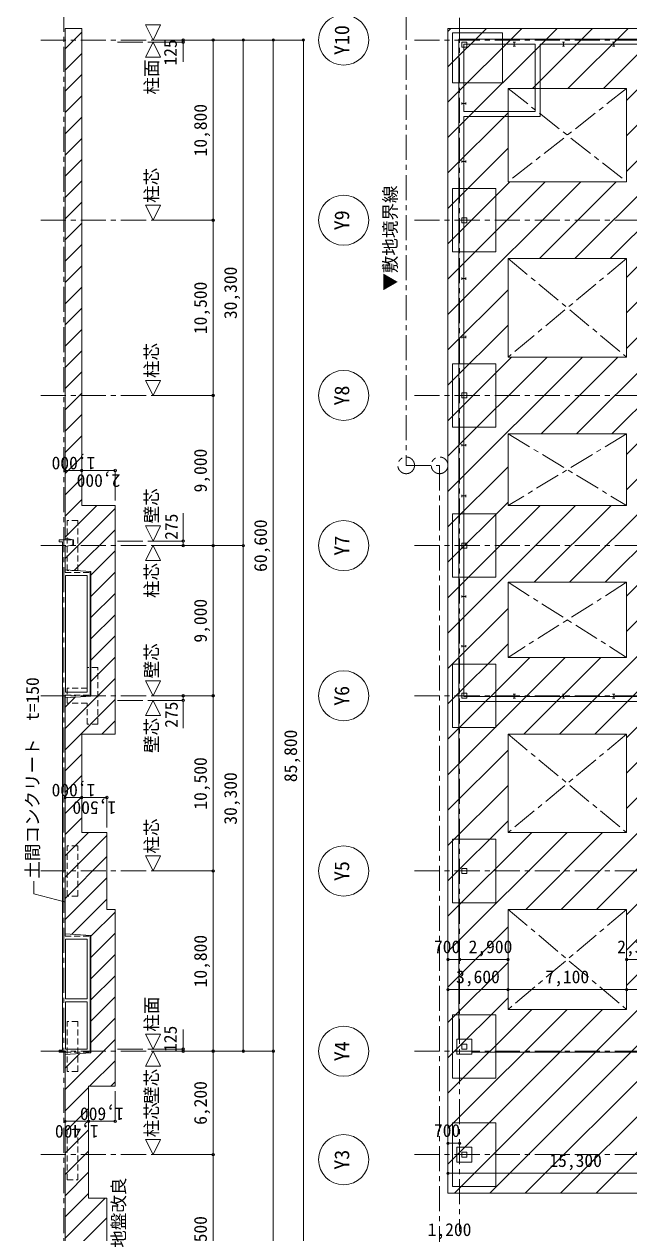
# Model space of a CAD drawing. Units: millimetres at full size, sheet at 1:300. Extents: x -272537 to 274500, y -185098 to 187500.
# Drawn here: x -270477 to -234214, y 77399 to 149892 of the extents above; entities that cross this region are included whole.
import ezdxf
from ezdxf.enums import TextEntityAlignment as Align

# ---------------------------------------------------------------- set-up
doc = ezdxf.new("R2010")
doc.units = ezdxf.units.MM
doc.header["$LTSCALE"] = 300
doc.header["$PDMODE"] = 32
doc.header["$PDSIZE"] = 150
doc.linetypes.add('CHAIN1', pattern=[8, 5, -1, 1, -1])
doc.linetypes.add('DASHED1', pattern=[1.8, 1.2, -0.6])
for name, color, linetype, lineweight in [('0-0_基準線', 7, 'Continuous', 9), ('0-1_躯体', 2, 'Continuous', 9), ('0-2_間仕切り', 7, 'Continuous', 9), ('0-3_建具', 2, 'Continuous', 18), ('0-4_設備家具', 7, 'CHAIN1', 9), ('0-6_文字', 2, 'Continuous', 5), ('0-7_寸法', 2, 'Continuous', 5), ('0-8_補助線', 4, 'Continuous', 5), ('0-A_給水設備', 7, 'Continuous', 9), ('0-D_防災設備', 6, 'CHAIN1', 20), ('0-F_', 4, 'CHAIN1', 5), ('8-7_寸法', 4, 'Continuous', 5)]:
    doc.layers.add(name, color=color, linetype=linetype, lineweight=lineweight)
doc.styles.add('ＭＳ ゴシック', font='')
doc.styles.get('ＭＳ ゴシック').set_extended_font_data('MS Gothic')

# ---------------------------------------------------------------- blocks, each defined once
blk = doc.blocks.new('12')
at = {"layer": '0-7_寸法', "color": 7, "lineweight": 9}
blk.add_lwpolyline([(187.5, 450), (-712.5, 0), (187.5, -450)], close=True, dxfattribs=at)

msp = doc.modelspace()

# ---------------------------------------------------------------- linework, layer by layer
at = {"layer": '0-0_基準線'}
for p, q in [((-241190.6, 148818.3), (-241065.6, 148818.3)), ((-241128.1, 148818.3), (-241128.1, 148568.3)), ((-238240.6, 148818.3), (-238115.6, 148818.3)), ((-238178.1, 148818.3), (-238178.1, 148568.3)), ((-235240.6, 148818.3), (-235115.6, 148818.3)), ((-235178.1, 148818.3), (-235178.1, 148568.3)), ((-241190.6, 148568.3), (-241065.6, 148568.3)), ((-238240.6, 148568.3), (-238115.6, 148568.3)), ((-235240.6, 148568.3), (-235115.6, 148568.3)), ((-244278.1, 145080.8), (-244278.1, 145205.8)), ((-244278.1, 145143.3), (-244028.1, 145143.3)), ((-244028.1, 145080.8), (-244028.1, 145205.8)), ((-244278.1, 141605.8), (-244278.1, 141730.8)), ((-244278.1, 141668.3), (-244028.1, 141668.3)), ((-244028.1, 141605.8), (-244028.1, 141730.8)), ((-244278.1, 134580.8), (-244278.1, 134705.8)), ((-244278.1, 134643.3), (-244028.1, 134643.3)), ((-244028.1, 134580.8), (-244028.1, 134705.8)), ((-244278.1, 131080.8), (-244278.1, 131205.8)), ((-244278.1, 131143.3), (-244028.1, 131143.3)), ((-244028.1, 131080.8), (-244028.1, 131205.8)), ((-244278.1, 124605.8), (-244278.1, 124730.8)), ((-244028.1, 124605.8), (-244028.1, 124730.8)), ((-244278.1, 124668.3), (-244028.1, 124668.3)), ((-244278.1, 121555.8), (-244278.1, 121680.8)), ((-244278.1, 121618.3), (-244028.1, 121618.3)), ((-244028.1, 121555.8), (-244028.1, 121680.8)), ((-244278.1, 115530.8), (-244278.1, 115655.8)), ((-244278.1, 115593.3), (-244028.1, 115593.3)), ((-244028.1, 115530.8), (-244028.1, 115655.8)), ((-244278.1, 112555.8), (-244278.1, 112680.8)), ((-244278.1, 112618.3), (-244028.1, 112618.3)), ((-244028.1, 112555.8), (-244028.1, 112680.8)), ((-241190.6, 109743.3), (-241065.6, 109743.3)), ((-241190.6, 109493.3), (-241065.6, 109493.3)), ((-241128.1, 109743.3), (-241128.1, 109493.3)), ((-238240.6, 109743.3), (-238115.6, 109743.3)), ((-238240.6, 109493.3), (-238115.6, 109493.3)), ((-238178.1, 109743.3), (-238178.1, 109493.3)), ((-235240.6, 109743.3), (-235115.6, 109743.3)), ((-235240.6, 109493.3), (-235115.6, 109493.3)), ((-235178.1, 109743.3), (-235178.1, 109493.3))]:
    msp.add_line(p, q, dxfattribs=at)
for points in [[(-244278.1, 148818.3), (-243978.1, 148818.3), (-243978.1, 148518.3), (-244278.1, 148518.3)], [(-244278.1, 138293.3), (-243978.1, 138293.3), (-243978.1, 137993.3), (-244278.1, 137993.3)], [(-244278.1, 127793.3), (-243978.1, 127793.3), (-243978.1, 127493.3), (-244278.1, 127493.3)], [(-244278.1, 118793.3), (-243978.1, 118793.3), (-243978.1, 118493.3), (-244278.1, 118493.3)], [(-244278.1, 109793.3), (-243978.1, 109793.3), (-243978.1, 109493.3), (-244278.1, 109493.3)], [(-244278.1, 99293.3), (-243978.1, 99293.3), (-243978.1, 98993.3), (-244278.1, 98993.3)], [(-244278.1, 88768.3), (-243978.1, 88768.3), (-243978.1, 88468.3), (-244278.1, 88468.3)], [(-244278.1, 82293.3), (-243978.1, 82293.3), (-243978.1, 81993.3), (-244278.1, 81993.3)]]:
    msp.add_lwpolyline(points, close=True, dxfattribs=at)
at = {"layer": '0-1_躯体', "color": 7}
for p, q in [((-242228.1, 136243.3), (-244828.1, 136243.3)), ((-242228.1, 125743.3), (-244828.1, 125743.3)), ((-242228.1, 116743.3), (-244828.1, 116743.3)), ((-242228.1, 107743.3), (-244828.1, 107743.3)), ((-242228.1, 97243.3), (-244828.1, 97243.3)), ((-242228.1, 86718.3), (-244828.1, 86718.3)), ((-242228.1, 80243.3), (-244828.1, 80243.3))]:
    msp.add_line(p, q, dxfattribs=at)
at = {"layer": '0-1_躯体', "color": 7, "linetype": 'DASHED1'}
for p, q in [((-267262.1, 120143.3), (-267912.1, 120143.3)), ((-267262.1, 117143.3), (-267262.1, 120143.3)), ((-266712.1, 110093.3), (-266712.1, 111343.3)), ((-266712.1, 109193.3), (-267912.1, 109193.3)), ((-267262.1, 100643.3), (-267912.1, 100643.3)), ((-267912.1, 97643.3), (-267912.1, 100643.3)), ((-267262.1, 97643.3), (-267262.1, 100643.3)), ((-267262.1, 97643.3), (-267912.1, 97643.3)), ((-267262.1, 90118.3), (-267912.1, 90118.3)), ((-267912.1, 87118.3), (-267912.1, 90118.3)), ((-267262.1, 87118.3), (-267262.1, 90118.3)), ((-267262.1, 87118.3), (-267912.1, 87118.3)), ((-267262.1, 83643.3), (-267912.1, 83643.3)), ((-267912.1, 80643.3), (-267912.1, 83643.3)), ((-267262.1, 80643.3), (-267262.1, 83643.3)), ((-267912.1, 80643.3), (-267262.1, 80643.3))]:
    msp.add_line(p, q, dxfattribs=at)
at = {"layer": '0-1_躯体', "color": 7}
msp.add_lwpolyline([(-244828.1, 149368.3), (-241828.1, 149368.3), (-241828.1, 146368.3), (-244828.1, 146368.3)], close=True, dxfattribs=at)
for points in [[(-242228.1, 136243.3), (-242228.1, 140043.3), (-244828.1, 140043.3), (-244828.1, 136243.3)], [(-242228.1, 125743.3), (-242228.1, 129543.3), (-244828.1, 129543.3), (-244828.1, 125743.3)], [(-242228.1, 116743.3), (-242228.1, 120543.3), (-244828.1, 120543.3), (-244828.1, 116743.3)], [(-242228.1, 107743.3), (-242228.1, 111543.3), (-244828.1, 111543.3), (-244828.1, 107743.3)], [(-242228.1, 97243.3), (-242228.1, 101043.3), (-244828.1, 101043.3), (-244828.1, 97243.3)], [(-242228.1, 86718.3), (-242228.1, 90518.3), (-244828.1, 90518.3), (-244828.1, 86718.3)], [(-242228.1, 80243.3), (-242228.1, 84043.3), (-244828.1, 84043.3), (-244828.1, 80243.3)]]:
    msp.add_lwpolyline(points, dxfattribs=at)
at = {"layer": '0-1_躯体', "color": 7, "linetype": 'DASHED1'}
for points in [[(-267262.1, 117143.3), (-267912.1, 117143.3), (-267912.1, 120143.3)], [(-266062.1, 107943.3), (-266062.1, 111343.3), (-266712.1, 111343.3)], [(-266712.1, 110093.3), (-267912.1, 110093.3), (-267912.1, 109193.3)], [(-266062.1, 107943.3), (-266712.1, 107943.3), (-266712.1, 109193.3)]]:
    msp.add_lwpolyline(points, dxfattribs=at)
at = {"layer": '0-2_間仕切り'}
for p, q in [((-244453.1, 148993.3), (-244453.1, 89068.3)), ((-244453.1, 148993.3), (-100533.1, 148993.3)), ((-244153.1, 148693.3), (-239878.1, 148693.3)), ((-244153.1, 144668.3), (-244153.1, 148693.3)), ((-239878.1, 144668.3), (-239878.1, 148693.3)), ((-239578.1, 144368.3), (-239578.1, 148693.3)), ((-239578.1, 148693.3), (-100533.1, 148693.3)), ((-239878.1, 144668.3), (-244153.1, 144668.3)), ((-239578.1, 144368.3), (-244153.1, 144368.3)), ((-244153.1, 109593.3), (-244153.1, 144368.3)), ((-268032.1, 118993.3), (-268382.1, 118993.3)), ((-268032.1, 118993.3), (-268032.1, 119093.3)), ((-268032.1, 119093.3), (-267532.1, 118993.3)), ((-267562.1, 118999.3), (-267562.1, 118687.3)), ((-267532.1, 118693.3), (-267532.1, 118993.3)), ((-268182.1, 88413.3), (-268182.1, 118873.3)), ((-268032.1, 118593.3), (-267532.1, 118693.3)), ((-268032.1, 117183.3), (-268032.1, 118593.3)), ((-268032.1, 117183.3), (-266482.1, 117083.3)), ((-268002.1, 109853.3), (-268002.1, 116853.3)), ((-266712.1, 116853.3), (-268002.1, 116853.3)), ((-268002.1, 116853.3), (-266712.1, 116853.3)), ((-266712.1, 116853.3), (-266712.1, 109853.3)), ((-266532.1, 109620.1), (-266532.1, 117086.6)), ((-266482.1, 117083.3), (-266482.1, 109623.3)), ((-268032.1, 109523.3), (-266482.1, 109623.3)), ((-268032.1, 95383.3), (-268032.1, 109523.3)), ((-268002.1, 109853.3), (-266712.1, 109853.3)), ((-196378.1, 109593.3), (-244153.1, 109593.3)), ((-244453.1, 109293.3), (-196378.1, 109293.3)), ((-266482.1, 95283.3), (-268032.1, 95383.3)), ((-268002.1, 95053.3), (-268002.1, 91483.3)), ((-268002.1, 95053.3), (-266712.1, 95053.3)), ((-266712.1, 95053.3), (-266712.1, 91483.3)), ((-266532.1, 88240.1), (-266532.1, 95286.6)), ((-266482.1, 95283.3), (-266482.1, 88243.3)), ((-266712.1, 91483.3), (-268002.1, 91483.3)), ((-268002.1, 91303.3), (-268002.1, 88473.3)), ((-266712.1, 91303.3), (-268002.1, 91303.3)), ((-266712.1, 91303.3), (-266712.1, 88473.3)), ((-266712.1, 88473.3), (-268002.1, 88473.3)), ((-243678.1, 88168.3), (-243678.1, 89068.3)), ((-268382.1, 88293.3), (-268032.1, 88293.3)), ((-268032.1, 88293.3), (-268032.1, 88143.3)), ((-266482.1, 88243.3), (-268032.1, 88143.3)), ((-244578.1, 88168.3), (-243678.1, 88168.3)), ((-232553.1, 88293.3), (-243678.1, 88293.3))]:
    msp.add_line(p, q, dxfattribs=at)
at = {"layer": '0-2_間仕切り', "linetype": 'DASHED1'}
for p, q in [((-268032.1, 118993.3), (-267562.1, 118993.3)), ((-268032.1, 117033.3), (-268032.1, 117183.3)), ((-268032.1, 117033.3), (-266532.1, 117033.3)), ((-268032.1, 109673.3), (-268032.1, 109523.3)), ((-268032.1, 109673.3), (-266532.1, 109673.3)), ((-268032.1, 95233.3), (-268032.1, 95383.3)), ((-268032.1, 95233.3), (-266532.1, 95233.3)), ((-268032.1, 88293.3), (-266532.1, 88293.3))]:
    msp.add_line(p, q, dxfattribs=at)
at = {"layer": '0-2_間仕切り'}
for points in [[(-268382.1, 118993.3), (-268382.1, 118873.3), (-268182.1, 118873.3)], [(-243678.1, 89068.3), (-244578.1, 89068.3), (-244578.1, 88168.3)], [(-268382.1, 88293.3), (-268382.1, 88413.3), (-268182.1, 88413.3)]]:
    msp.add_lwpolyline(points, dxfattribs=at)
msp.add_lwpolyline([(-244578.1, 81693.3), (-243678.1, 81693.3), (-243678.1, 82593.3), (-244578.1, 82593.3)], close=True, dxfattribs=at)
at = {"layer": '0-3_建具'}
for p, q in [((-268032.1, 119093.3), (-268032.1, 149643.3)), ((-245103.1, 149643.3), (-64703.1, 149643.3)), ((-245103.1, 149643.3), (-245103.1, 79843.3)), ((-241503.1, 146043.3), (-241503.1, 140443.3)), ((-234403.1, 146043.3), (-241503.1, 146043.3)), ((-234403.1, 146043.3), (-234403.1, 140443.3)), ((-241503.1, 140443.3), (-234403.1, 140443.3)), ((-241503.1, 135843.3), (-241503.1, 129943.3)), ((-241503.1, 135843.3), (-234403.1, 135843.3)), ((-234403.1, 135843.3), (-234403.1, 129943.3)), ((-241503.1, 129943.3), (-234403.1, 129943.3)), ((-241503.1, 125343.3), (-234403.1, 125343.3)), ((-234403.1, 125343.3), (-234403.1, 121043.3)), ((-267032.1, 121043.3), (-265032.1, 121043.3)), ((-265032.1, 121043.3), (-265032.1, 107343.3)), ((-268032.1, 118593.3), (-268032.1, 117183.3)), ((-268032.1, 117183.3), (-266482.1, 117083.3)), ((-241503.1, 116443.3), (-234403.1, 116443.3)), ((-241503.1, 116443.3), (-241503.1, 111943.3)), ((-234403.1, 116443.3), (-234403.1, 111943.3)), ((-241503.1, 111943.3), (-234403.1, 111943.3)), ((-268032.1, 95383.3), (-268032.1, 109523.3)), ((-267032.1, 107343.3), (-267032.1, 101443.3)), ((-267032.1, 107343.3), (-265032.1, 107343.3)), ((-241503.1, 107343.3), (-241503.1, 101443.3)), ((-241503.1, 107343.3), (-234403.1, 107343.3)), ((-234403.1, 107343.3), (-234403.1, 101443.3)), ((-265532.1, 101443.3), (-267032.1, 101443.3)), ((-265532.1, 101443.3), (-265532.1, 96843.3)), ((-241503.1, 101443.3), (-234403.1, 101443.3)), ((-265532.1, 96843.3), (-265032.1, 96843.3)), ((-265032.1, 96843.3), (-265032.1, 86243.3)), ((-241503.1, 96843.3), (-234403.1, 96843.3)), ((-234403.1, 96843.3), (-234403.1, 90843.3)), ((-268032.1, 88143.3), (-268032.1, 64743.3)), ((-266632.1, 86243.3), (-266632.1, 79543.3)), ((-266632.1, 86243.3), (-265032.1, 86243.3)), ((-162403.1, 79843.3), (-245103.1, 79843.3)), ((-265532.1, 79543.3), (-266632.1, 79543.3))]:
    msp.add_line(p, q, dxfattribs=at)
at = {"layer": '0-3_建具', "color": 4, "lineweight": 5}
for p, q in [((-268032.1, 123143.3), (-267032.1, 123143.3)), ((-267032.1, 123143.3), (-265032.1, 123143.3)), ((-268032.1, 103543.3), (-267032.1, 103543.3)), ((-267032.1, 103543.3), (-265532.1, 103543.3)), ((-268032.1, 84143.3), (-266632.1, 84143.3)), ((-266632.1, 84143.3), (-265032.1, 84143.3))]:
    msp.add_line(p, q, dxfattribs=at)
at = {"layer": '0-3_建具'}
for points in [[(-267032.1, 121043.3), (-267032.1, 149643.3), (-268032.1, 149643.3)], [(-241503.1, 125343.3), (-241503.1, 121043.3), (-234403.1, 121043.3)], [(-268032.1, 119093.3), (-267532.1, 118993.3), (-267532.1, 118693.3), (-268032.1, 118593.3)], [(-266482.1, 117083.3), (-266482.1, 109623.3), (-268032.1, 109523.3)], [(-241503.1, 96843.3), (-241503.1, 90843.3), (-234403.1, 90843.3)], [(-268032.1, 88143.3), (-266482.1, 88243.3), (-266482.1, 95283.3), (-268032.1, 95383.3)], [(-265532.1, 79543.3), (-265532.1, 74943.3), (-266632.1, 74943.3), (-266632.1, 68343.3)]]:
    msp.add_lwpolyline(points, dxfattribs=at)
at = {"layer": '0-4_設備家具'}
for p, q in [((-234403.1, 146043.3), (-241503.1, 140443.3)), ((-241503.1, 146043.3), (-234403.1, 140443.3)), ((-234403.1, 135843.3), (-241503.1, 129943.3)), ((-241503.1, 135843.3), (-234403.1, 129943.3)), ((-234403.1, 125343.3), (-241503.1, 121043.3)), ((-241503.1, 125343.3), (-234403.1, 121043.3)), ((-234403.1, 116443.3), (-241503.1, 111943.3)), ((-241503.1, 116443.3), (-234403.1, 111943.3)), ((-234403.1, 107343.3), (-241503.1, 101443.3)), ((-241503.1, 107343.3), (-234403.1, 101443.3)), ((-234403.1, 96843.3), (-241503.1, 90843.3)), ((-241503.1, 96843.3), (-234403.1, 90843.3))]:
    msp.add_line(p, q, dxfattribs=at)
at = {"layer": '0-6_文字', "color": 4}
for p, q in [((-244403.1, 93835.1), (-245103.1, 93835.1)), ((-241503.1, 93835.1), (-244403.1, 93835.1)), ((-232103.1, 93835.1), (-234403.1, 93835.1)), ((-245103.1, 92035.1), (-241503.1, 92035.1)), ((-241503.1, 92035.1), (-234403.1, 92035.1)), ((-234403.1, 92035.1), (-229803.1, 92035.1)), ((-244403.1, 82823.4), (-245103.1, 82823.4)), ((-245103.1, 81023.4), (-229803.1, 81023.4))]:
    msp.add_line(p, q, dxfattribs=at)
at = {"layer": '0-6_文字'}
for p in [(-245103.1, 93835.1), (-244403.1, 93835.1), (-241503.1, 93835.1), (-234403.1, 93835.1), (-245103.1, 92035.1), (-241503.1, 92035.1), (-234403.1, 92035.1), (-245103.1, 82823.4), (-244403.1, 82823.4), (-245103.1, 81023.4)]:
    msp.add_point(p, dxfattribs=at)
at = {"layer": '0-7_寸法', "color": 4}
for p, q in [((-260960.3, 148943.3), (-262760.3, 148943.3)), ((-260960.3, 148818.3), (-262760.3, 148818.3)), ((-259160.3, 148943.3), (-260960.3, 148943.3)), ((-260960.3, 148818.3), (-260960.3, 147640.1)), ((-257360.3, 148943.3), (-259160.3, 148943.3)), ((-255560.3, 148943.3), (-257360.3, 148943.3)), ((-253760.3, 148943.3), (-255560.3, 148943.3)), ((-259160.3, 138143.3), (-262760.3, 138143.3)), ((-259160.3, 127643.3), (-262760.3, 127643.3)), ((-268032.1, 123143.3), (-268032.1, 121343.3)), ((-267032.1, 123143.3), (-267032.1, 121343.3)), ((-265032.1, 123143.3), (-265032.1, 121343.3)), ((-260960.3, 120579.2), (-260960.3, 118918.3)), ((-260960.3, 118918.3), (-262760.3, 118918.3)), ((-260960.3, 118918.3), (-262760.3, 118918.3)), ((-259160.3, 118643.3), (-262760.3, 118643.3)), ((-257360.3, 118643.3), (-259160.3, 118643.3)), ((-257360.3, 118643.3), (-259160.3, 118643.3)), ((-259160.3, 109643.3), (-262760.3, 109643.3)), ((-260960.3, 109368.3), (-262760.3, 109368.3)), ((-260960.3, 109368.3), (-262760.3, 109368.3)), ((-260960.3, 107707.5), (-260960.3, 109368.3)), ((-268032.1, 103543.3), (-268032.1, 101743.3)), ((-267032.1, 103543.3), (-267032.1, 101743.3)), ((-265532.1, 103543.3), (-265532.1, 101743.3)), ((-259160.3, 99143.3), (-262760.3, 99143.3)), ((-260960.3, 88468.3), (-260960.3, 89646.5)), ((-260960.3, 88468.3), (-262760.3, 88468.3)), ((-259160.3, 88343.3), (-262760.3, 88343.3)), ((-260960.3, 88343.3), (-262760.3, 88343.3)), ((-257360.3, 88343.3), (-259160.3, 88343.3)), ((-255560.3, 88343.3), (-257360.3, 88343.3)), ((-268032.1, 84143.3), (-268032.1, 85943.3)), ((-266632.1, 84143.3), (-266632.1, 85943.3)), ((-265032.1, 84143.3), (-265032.1, 85943.3)), ((-259160.3, 82143.3), (-262760.3, 82143.3))]:
    msp.add_line(p, q, dxfattribs=at)
at = {"layer": '0-7_寸法', "color": 3, "lineweight": 13}
for centre in [(-251349.1, 148943.3), (-251349.1, 138143.3), (-251349.1, 127643.3), (-251349.1, 118643.3), (-251349.1, 109643.3), (-251349.1, 99143.3), (-251349.1, 88343.3), (-251349.1, 81843.3)]:
    msp.add_circle(centre, 1500, dxfattribs=at)
at = {"layer": '0-7_寸法'}
for p in [(-260960.3, 148943.3), (-260960.3, 148818.3), (-259160.3, 148943.3), (-257360.3, 148943.3), (-255560.3, 148943.3), (-253760.3, 148943.3), (-259160.3, 138143.3), (-259160.3, 127643.3), (-268032.1, 123143.3), (-267032.1, 123143.3), (-265032.1, 123143.3), (-260960.3, 118918.3), (-260960.3, 118643.3), (-259160.3, 118643.3), (-257360.3, 118643.3), (-260960.3, 109643.3), (-259160.3, 109643.3), (-260960.3, 109368.3), (-268032.1, 103543.3), (-267032.1, 103543.3), (-265532.1, 103543.3), (-259160.3, 99143.3), (-260960.3, 88468.3), (-260960.3, 88343.3), (-259160.3, 88343.3), (-257360.3, 88343.3), (-255560.3, 88343.3), (-268032.1, 84143.3), (-266632.1, 84143.3), (-265032.1, 84143.3), (-259160.3, 82143.3)]:
    msp.add_point(p, dxfattribs=at)
at = {"layer": '0-8_補助線'}
for p, q in [((-268032.1, 148414.2), (-267032.1, 149414.2)), ((-245103.1, 143098.5), (-238558.3, 149643.3)), ((-245103.1, 145219.8), (-240679.6, 149643.3)), ((-245103.1, 147341.1), (-242800.9, 149643.3)), ((-245103.1, 149462.4), (-244922.2, 149643.3)), ((-240037, 146043.3), (-236437, 149643.3)), ((-237915.6, 146043.3), (-234315.6, 149643.3)), ((-235794.3, 146043.3), (-232194.3, 149643.3)), ((-234403.1, 143191.9), (-227951.7, 149643.3)), ((-234403.1, 145313.2), (-230073, 149643.3)), ((-268032.1, 147141.4), (-267032.1, 148141.4)), ((-268032.1, 145868.7), (-267032.1, 146868.7)), ((-268032.1, 144595.9), (-267032.1, 145595.9)), ((-234403.1, 141070.6), (-229803.1, 145670.6)), ((-268032.1, 143323.1), (-267032.1, 144323.1)), ((-245103.1, 140977.2), (-241503.1, 144577.2)), ((-237509, 135843.3), (-229803.1, 143549.2)), ((-268032.1, 142050.3), (-267032.1, 143050.3)), ((-245103.1, 138855.8), (-241503.1, 142455.8)), ((-268032.1, 140777.5), (-267032.1, 141777.5)), ((-235387.7, 135843.3), (-229803.1, 141427.9)), ((-268032.1, 139504.7), (-267032.1, 140504.7)), ((-245103.1, 132491.9), (-237151.7, 140443.3)), ((-245103.1, 134613.2), (-239273, 140443.3)), ((-245103.1, 136734.5), (-241394.3, 140443.3)), ((-239630.4, 135843.3), (-235030.4, 140443.3)), ((-234403.1, 132585.3), (-226545.1, 140443.3)), ((-234403.1, 134706.6), (-228666.4, 140443.3)), ((-268032.1, 138231.9), (-267032.1, 139231.9)), ((-268032.1, 136959.1), (-267032.1, 137959.1)), ((-268032.1, 135686.3), (-267032.1, 136686.3)), ((-268032.1, 134413.5), (-267032.1, 135413.5)), ((-234403.1, 130464), (-229803.1, 135064)), ((-268032.1, 133140.7), (-267032.1, 134140.7)), ((-245103.1, 130370.6), (-241503.1, 133970.6)), ((-268032.1, 131867.9), (-267032.1, 132867.9)), ((-237402.4, 125343.3), (-229803.1, 132942.6)), ((-268032.1, 130595.1), (-267032.1, 131595.1)), ((-245103.1, 128249.2), (-241503.1, 131849.2)), ((-235281.1, 125343.3), (-229803.1, 130821.3)), ((-268032.1, 129322.4), (-267032.1, 130322.4)), ((-245103.1, 121885.3), (-237045.1, 129943.3)), ((-245103.1, 124006.6), (-239166.4, 129943.3)), ((-245103.1, 126127.9), (-241287.7, 129943.3)), ((-239523.8, 125343.3), (-234923.8, 129943.3)), ((-234403.1, 121978.7), (-226438.5, 129943.3)), ((-234403.1, 124100), (-228559.8, 129943.3)), ((-268032.1, 128049.6), (-267032.1, 129049.6)), ((-268032.1, 126776.8), (-267032.1, 127776.8)), ((-268032.1, 125504), (-267032.1, 126504)), ((-268032.1, 124231.2), (-267032.1, 125231.2)), ((-237817.2, 116443.3), (-229803.1, 124457.4)), ((-268032.1, 122958.4), (-267032.1, 123958.4)), ((-245103.1, 119764), (-241503.1, 123364)), ((-268032.1, 121685.6), (-267032.1, 122685.6)), ((-235695.8, 116443.3), (-229803.1, 122336)), ((-268032.1, 120412.8), (-267032.1, 121412.8)), ((-245103.1, 117642.6), (-241503.1, 121242.6)), ((-268032.1, 119140), (-266128.8, 121043.3)), ((-268032.1, 117867.2), (-265032.1, 120867.2)), ((-245103.1, 113400), (-237459.8, 121043.3)), ((-245103.1, 115521.3), (-239581.1, 121043.3)), ((-239938.5, 116443.3), (-235338.5, 121043.3)), ((-234403.1, 113493.4), (-226853.2, 121043.3)), ((-234403.1, 115614.7), (-228974.5, 121043.3)), ((-267478.9, 117147.6), (-265032.1, 119594.4)), ((-266482.1, 116871.6), (-265032.1, 118321.6)), ((-266482.1, 115598.8), (-265032.1, 117048.8)), ((-266482.1, 114326.1), (-265032.1, 115776.1)), ((-238431.9, 107343.3), (-229803.1, 115972.1)), ((-245103.1, 111278.7), (-241503.1, 114878.7)), ((-266482.1, 113053.3), (-265032.1, 114503.3)), ((-236310.6, 107343.3), (-229803.1, 113850.7)), ((-266482.1, 111780.5), (-265032.1, 113230.5)), ((-245103.1, 109157.4), (-241503.1, 112757.4)), ((-266482.1, 110507.7), (-265032.1, 111957.7)), ((-245103.1, 104914.7), (-238074.5, 111943.3)), ((-245103.1, 107036), (-240195.8, 111943.3)), ((-240553.2, 107343.3), (-235953.2, 111943.3)), ((-234403.1, 102886.8), (-225346.6, 111943.3)), ((-234403.1, 105008.1), (-227467.9, 111943.3)), ((-234403.1, 107129.4), (-229589.2, 111943.3)), ((-268032.1, 107684.9), (-265032.1, 110684.9)), ((-268032.1, 108957.7), (-267427.4, 109562.3)), ((-268032.1, 106412.1), (-265032.1, 109412.1)), ((-265828.1, 107343.3), (-265032.1, 108139.3)), ((-268032.1, 105139.3), (-267032.1, 106139.3)), ((-245103.1, 102793.4), (-241503.1, 106393.4)), ((-238325.3, 96843.3), (-229803.1, 105365.5)), ((-268032.1, 103866.5), (-267032.1, 104866.5)), ((-245103.1, 100672.1), (-241503.1, 104272.1)), ((-268032.1, 102593.7), (-267032.1, 103593.7)), ((-236204, 96843.3), (-229803.1, 103244.1)), ((-268032.1, 101320.9), (-267032.1, 102320.9)), ((-245103.1, 98550.7), (-241503.1, 102150.7)), ((-268032.1, 100048.1), (-266636.9, 101443.3)), ((-268032.1, 98775.3), (-265532.1, 101275.3)), ((-245103.1, 94308.1), (-237967.9, 101443.3)), ((-245103.1, 96429.4), (-240089.2, 101443.3)), ((-240446.6, 96843.3), (-235846.6, 101443.3)), ((-234403.1, 92280.2), (-225240, 101443.3)), ((-234403.1, 94401.5), (-227361.3, 101443.3)), ((-234403.1, 96522.8), (-229482.6, 101443.3)), ((-268032.1, 97502.6), (-265532.1, 100002.6)), ((-268032.1, 96229.8), (-265532.1, 98729.8)), ((-267631.6, 95357.5), (-265532.1, 97457)), ((-266482.1, 95234.2), (-265032.1, 96684.2)), ((-245103.1, 92186.8), (-241503.1, 95786.8)), ((-266482.1, 93961.4), (-265032.1, 95411.4)), ((-244718.7, 79843.3), (-229803.1, 94758.9)), ((-266482.1, 92688.6), (-265032.1, 94138.6)), ((-245103.1, 90065.5), (-241503.1, 93665.5)), ((-266482.1, 91415.8), (-265032.1, 92865.8)), ((-242597.4, 79843.3), (-229803.1, 92637.5)), ((-266482.1, 90143), (-265032.1, 91593)), ((-245103.1, 87944.1), (-241503.1, 91544.1)), ((-245103.1, 81580.2), (-235840, 90843.3)), ((-245103.1, 83701.5), (-237961.3, 90843.3)), ((-245103.1, 85822.8), (-240082.6, 90843.3)), ((-240476, 79843.3), (-229476, 90843.3)), ((-238354.7, 79843.3), (-227354.7, 90843.3)), ((-236233.4, 79843.3), (-225233.4, 90843.3)), ((-266482.1, 88870.2), (-265032.1, 90320.2)), ((-268032.1, 86047.4), (-265032.1, 89047.4)), ((-268032.1, 87320.2), (-267153.4, 88199)), ((-266563.4, 86243.3), (-265032.1, 87774.6)), ((-265290.6, 86243.3), (-265032.1, 86501.8)), ((-268032.1, 84774.6), (-266632.1, 86174.6)), ((-268032.1, 83501.8), (-266632.1, 84901.8)), ((-268032.1, 82229), (-266632.1, 83629)), ((-268032.1, 80956.3), (-266632.1, 82356.3)), ((-268032.1, 79683.5), (-266632.1, 81083.5)), ((-268032.1, 78410.7), (-266632.1, 79810.7)), ((-268032.1, 77137.9), (-265626.7, 79543.3)), ((-268032.1, 75865.1), (-265532.1, 78365.1))]:
    msp.add_line(p, q, dxfattribs=at)
at = {"layer": '0-A_給水設備'}
msp.add_lwpolyline([(-268070.3, 97292.8), (-269892.5, 97781), (-269892.5, 98534.9)], dxfattribs=at)
at = {"layer": '0-D_防災設備'}
msp.add_lwpolyline([(-82664.9, 150405.8), (-85665.2, 150406.8), (-140331.6, 150423), (-144230.9, 150424), (-198899.2, 150440.1), (-201898.5, 150441.1), (-233343.2, 150450.3), (-247602.9, 150453.7), (-247603.6, 123453.2), (-245603.4, 123452.6), (-245603.5, 62443.1), (-240603, 62443.5)], dxfattribs=at)
for centre in [(-247603.6, 123453.2), (-245603.4, 123452.6)]:
    msp.add_circle(centre, 500, dxfattribs=at)
at = {"layer": '0-F_'}
for p, q in [((-244403.1, 162274.6), (-244403.1, 77543.3)), ((-268112.1, 153343.3), (-268112.1, 59281.6)), ((-269483, 148943.3), (-262760.3, 148943.3)), ((-247103.1, 148943.3), (-55980.5, 148943.3)), ((-269483, 138143.3), (-262760.3, 138143.3)), ((-247103.1, 138143.3), (-55980.5, 138143.3)), ((-269483, 127643.3), (-262760.3, 127643.3)), ((-247103.1, 127643.3), (-55980.5, 127643.3)), ((-269483, 118643.3), (-262760.3, 118643.3)), ((-247103.1, 118643.3), (-55980.5, 118643.3)), ((-269483, 109643.3), (-262760.3, 109643.3)), ((-247103.1, 109643.3), (-55980.5, 109643.3)), ((-269483, 99143.3), (-262760.3, 99143.3)), ((-247103.1, 99143.3), (-55980.5, 99143.3)), ((-269483, 88343.3), (-262760.3, 88343.3)), ((-247103.1, 88343.3), (-55980.5, 88343.3)), ((-269483, 82143.3), (-262760.3, 82143.3)), ((-247103.1, 82143.3), (-55980.5, 82143.3))]:
    msp.add_line(p, q, dxfattribs=at)
at = {"layer": '0-F_', "color": 5}
for p, q in [((-264882.1, 148818.3), (-262760.3, 148818.3)), ((-264882.1, 118918.3), (-262760.3, 118918.3)), ((-264882.1, 109368.3), (-262760.3, 109368.3)), ((-264882.1, 88468.3), (-262760.3, 88468.3))]:
    msp.add_line(p, q, dxfattribs=at)
at = {"layer": '8-7_寸法'}
for p, q in [((-260960.3, 148943.3), (-260960.3, 148818.3)), ((-259160.3, 148943.3), (-259160.3, 138143.3)), ((-257360.3, 148943.3), (-257360.3, 118643.3)), ((-255560.3, 148943.3), (-255560.3, 88343.3)), ((-253760.3, 63143.3), (-253760.3, 148943.3)), ((-259160.3, 138143.3), (-259160.3, 127643.3)), ((-259160.3, 127643.3), (-259160.3, 118643.3)), ((-260960.3, 118918.3), (-260960.3, 118643.3)), ((-259160.3, 118643.3), (-259160.3, 109643.3)), ((-257360.3, 88343.3), (-257360.3, 118643.3)), ((-260960.3, 109368.3), (-260960.3, 109643.3)), ((-259160.3, 109643.3), (-259160.3, 99143.3)), ((-259160.3, 99143.3), (-259160.3, 88343.3)), ((-260960.3, 88343.3), (-260960.3, 88468.3)), ((-259160.3, 88343.3), (-259160.3, 82143.3)), ((-255560.3, 88343.3), (-255560.3, 63143.3)), ((-259160.3, 82143.3), (-259160.3, 71643.3))]:
    msp.add_line(p, q, dxfattribs=at)

# ---------------------------------------------------------------- block references
at = {"layer": '0-7_寸法', "rotation": 90}
for p in [(-262760.3, 149655.8), (-262760.3, 138855.8), (-262760.3, 128355.8), (-262760.3, 119630.8), (-262760.3, 110355.8), (-262760.3, 99855.8), (-262760.3, 82855.8)]:
    msp.add_blockref('12', p, dxfattribs=at)
at = {"layer": '0-7_寸法', "xscale": -1, "rotation": 90}
for p in [(-262760.3, 148105.8), (-262760.3, 117930.8)]:
    msp.add_blockref('12', p, dxfattribs=at)
at = {"layer": '0-7_寸法', "yscale": -1, "rotation": 270}
for p in [(-262760.3, 108655.8), (-262760.3, 87630.8)]:
    msp.add_blockref('12', p, dxfattribs=at)
at = {"layer": '0-7_寸法', "xscale": -1, "yscale": -1, "rotation": 270}
msp.add_blockref('12', (-262760.3, 89180.8), dxfattribs=at)

# ---------------------------------------------------------------- texts
at = {"layer": '0-6_文字', "style": 'ＭＳ ゴシック'}
for s, p in [('700', (-245940.6, 93985.1)), ('2,900', (-243865.6, 93985.1)), ('2,300', (-234965.6, 93985.1)), ('3,600', (-244615.6, 92185.1)), ('7,100', (-239265.6, 92185.1)), ('700', (-245940.6, 82973.4)), ('15,300', (-239028.1, 81173.4)), ('1,200', (-246315.8, 77034.5))]:
    msp.add_text(s, height=769.8, dxfattribs=at).set_placement(p, align=Align.BOTTOM_LEFT)
at = {"layer": '0-7_寸法', "color": 7, "style": 'ＭＳ ゴシック'}
for s, p in [('Y10', (-250753.1, 148039.3)), ('Y9', (-250753.1, 137539.3)), ('Y8', (-250753.1, 127039.3)), ('Y7', (-250753.1, 118039.3)), ('Y6', (-250753.1, 109039.3)), ('Y5', (-250753.1, 98539.3)), ('Y4', (-250753.1, 87739.3)), ('Y3', (-250753.1, 81239.3))]:
    msp.add_text(s, height=879.8, rotation=90, dxfattribs=at).set_placement(p, align=Align.BOTTOM_LEFT)
at = {"layer": '0-7_寸法', "style": 'ＭＳ ゴシック'}
for s, rotation, p in [('125', 90, (-261109.2, 147413.2)), ('柱面', 90, (-262231.8, 145675.3)), ('10,800', 90, (-259310.3, 141968.3)), ('柱芯', 90, (-262231.8, 139186.3)), ('30,300', 90, (-257510.3, 132218.3)), ('10,500', 90, (-259310.3, 131318.3)), ('柱芯', 90, (-262231.8, 128686.3)), ('1,000', 180, (-266219.6, 124193.3)), ('9,000', 90, (-259310.3, 121830.8)), ('2,000', 180, (-264719.6, 123143.3)), ('壁芯', 90, (-262231.8, 119975.3)), ('275', 90, (-261053.2, 118989.7)), ('60,600', 90, (-255710.3, 117068.3)), ('柱芯', 90, (-262231.8, 115500.3)), ('9,000', 90, (-259310.3, 112830.8)), ('壁芯', 90, (-262231.8, 110686.3)), ('275', 90, (-261053.2, 107722)), ('壁芯', 90, (-262231.8, 106211.3)), ('85,800', 90, (-253910.3, 104468.3)), ('10,500', 90, (-259310.3, 102818.3)), ('1,000', 180, (-266219.6, 104593.3)), ('30,300', 90, (-257510.3, 101918.3)), ('1,500', 180, (-264969.6, 103543.3)), ('柱芯', 90, (-262231.8, 100186.3)), ('10,800', 90, (-259310.3, 92168.3)), ('柱面', 90, (-262231.8, 89511.3)), ('125', 90, (-261109.2, 88298.5)), ('壁芯', 90, (-262231.8, 85186.3)), ('6,200', 90, (-259310.3, 83930.8)), ('1,600', 180, (-264519.6, 85193.3)), ('柱芯', 90, (-262231.8, 83186.3)), ('1,400', 180, (-266019.6, 84143.3)), ('10,500', 90, (-259310.3, 75318.3))]:
    msp.add_text(s, height=769.8, rotation=rotation, dxfattribs=at).set_placement(p, align=Align.BOTTOM_LEFT)
at = {"layer": '0-A_給水設備', "color": 2, "style": 'ＭＳ ゴシック'}
for s, p in [('土間コンクリート\u3000t=150', (-269367.5, 98684.9)), ('地盤改良', (-264204.5, 76566.6))]:
    msp.add_text(s, height=769.8, rotation=90, dxfattribs=at).set_placement(p, align=Align.BOTTOM_LEFT)
at = {"layer": '0-D_防災設備', "color": 2, "style": 'ＭＳ ゴシック'}
msp.add_text('▼敷地境界線', height=769.8, rotation=90, dxfattribs=at).set_placement((-247946.3, 133921.6), align=Align.BOTTOM_LEFT)

doc.saveas('drawing.dxf')
